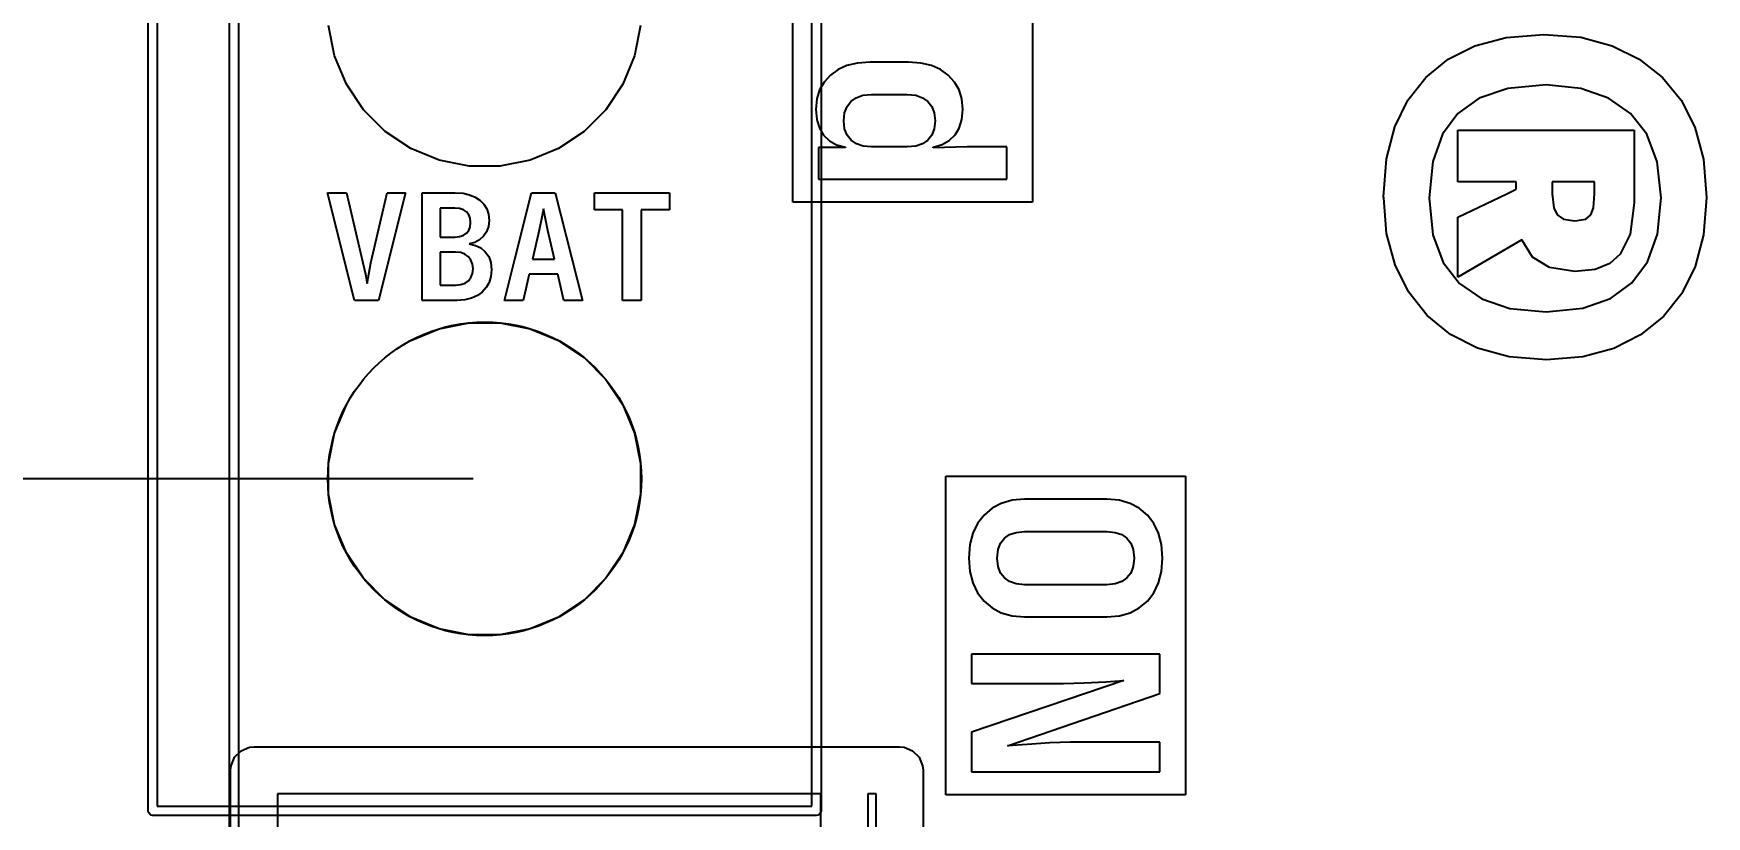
# Model space of a CAD drawing. Extents: x 100 to 191, y -173 to -30.
# Drawn here: x 130.88 to 139.95, y -96.9 to -92.65 of the extents above; entities that cross this region are included whole.
import ezdxf

# ---------------------------------------------------------------- set-up
doc = ezdxf.new("R2010")
doc.units = 0
doc.layers.get('0').update_dxf_attribs({"linetype": 'CONTINUOUS'})
doc.layers.get('Defpoints').update_dxf_attribs({"linetype": 'CONTINUOUS'})
doc.layers.add('BLACK', color=7, linetype='CONTINUOUS')
doc.dimstyles.get("Standard").update_dxf_attribs({"dimtxt": 3, "dimasz": 3, "dimexe": 0.18, "dimexo": 0.0625, "dimgap": 0.09, "dimtad": 0, "dimtih": 1, "dimtoh": 1, "dimzin": 0, "dimdsep": 46, "dimtxsty": 'Standard', "dimcen": 0.09, "dimclrd": 3, "dimclre": 3, "dimclrt": 3, "dimadec": 0, "dimazin": 0, "dimtfac": 1, "dimtofl": 0, "dimtmove": 0, "dimatfit": 3, "dimfxl": 1, "dimtolj": 1, "dimtzin": 0, "dimarcsym": 0})

# ---------------------------------------------------------------- blocks, each defined once
blk = doc.blocks.new('*D10')
at = {"color": 3, "linetype": 'Continuous', "lineweight": -2}
for p, q in [((133.262, -59.5056), (108.8342, -59.5056)), ((109.0142, -62.5056), (109.0142, -73.2024)), ((109.0142, -92.0656), (109.0142, -76.3824)), ((133.262, -95.0656), (108.8342, -95.0656))]:
    blk.add_line(p, q, dxfattribs=at)
at = {"color": 3, "linetype": 'Continuous'}
for points in [[(108.5142, -62.5056), (109.5142, -62.5056), (109.0142, -59.5056)], [(108.5142, -92.0656), (109.5142, -92.0656), (109.0142, -95.0656)]]:
    blk.add_solid(points, dxfattribs=at)
at = {"layer": 'Defpoints', "color": 0, "linetype": 'Continuous'}
for p in [(133.3245, -59.5056), (109.0142, -95.0656), (133.3245, -95.0656)]:
    blk.add_point(p, dxfattribs=at)
at = {"color": 3, "linetype": 'Continuous', "insert": (109.0142, -74.7924), "char_height": 3, "attachment_point": 5}
blk.add_mtext('\\A1;35.56', dxfattribs=at)
blk = doc.blocks.new('*D15')
at = {"color": 3, "linetype": 'Continuous', "lineweight": -2}
for p, q in [((134.512, -52.3956), (105.8707, -52.3909)), ((106.0503, -55.391), (106.042, -106.5032)), ((106.0332, -160.7954), (106.0415, -109.6832)), ((134.494, -163.8), (105.8527, -163.7954))]:
    blk.add_line(p, q, dxfattribs=at)
at = {"color": 3, "linetype": 'Continuous'}
for points in [[(105.5503, -55.3909), (106.5503, -55.391), (106.0507, -52.391)], [(105.5332, -160.7953), (106.5332, -160.7955), (106.0327, -163.7954)]]:
    blk.add_solid(points, dxfattribs=at)
at = {"layer": 'Defpoints', "color": 0, "linetype": 'Continuous'}
for p in [(134.5745, -52.3956), (106.0327, -163.7954), (134.5565, -163.8)]:
    blk.add_point(p, dxfattribs=at)
at = {"color": 3, "linetype": 'Continuous', "insert": (106.0417, -108.0932), "char_height": 3, "attachment_point": 5}
blk.add_mtext('\\A1;111.40', dxfattribs=at)

msp = doc.modelspace()

# ---------------------------------------------------------------- linework, layer by layer
at = {"linetype": 'Continuous'}
msp.add_circle((133.3245, -95.06557), 0.85, dxfattribs=at)
at = {"layer": 'BLACK', "linetype": 'Continuous'}
for p, q in [((131.9407, -158.241995), (131.9407, -51.77095)), ((131.9907, -51.77095), (131.9907, -158.242)), ((131.4995, -96.86557), (131.4995, -55.16557)), ((131.5495, -55.19057), (131.5495, -96.84057)), ((135.0995, -96.84057), (135.0995, -55.19057)), ((135.1495, -55.16557), (135.1495, -96.86557)), ((134.995517, -93.565847), (134.995517, -75.024927)), ((136.294784, -75.024927), (136.294784, -93.565847)), ((132.511101, -92.772312), (132.478593, -92.608885)), ((134.170407, -92.608885), (134.137899, -92.772312)), ((138.693314, -92.718129), (138.863832, -92.672508)), ((138.863832, -92.672508), (139.067085, -92.656309)), ((139.067085, -92.656309), (139.267575, -92.672291)), ((139.267575, -92.672291), (139.43841, -92.717604)), ((132.574867, -92.926257), (132.511101, -92.772312)), ((134.137899, -92.772312), (134.074133, -92.926257)), ((138.428298, -92.889683), (138.549617, -92.79054)), ((138.549617, -92.79054), (138.693314, -92.718129)), ((139.43841, -92.717604), (139.58483, -92.790016)), ((139.58483, -92.790016), (139.710787, -92.889683)), ((135.199529, -92.877012), (135.165177, -92.914589)), ((135.240736, -92.847485), (135.199529, -92.877012)), ((135.289268, -92.825734), (135.240736, -92.847485)), ((135.346526, -92.81198), (135.289268, -92.825734)), ((135.41428, -92.807098), (135.346526, -92.81198)), ((135.622741, -92.807098), (135.41428, -92.807098)), ((135.69051, -92.811971), (135.622741, -92.807098)), ((135.747914, -92.825713), (135.69051, -92.811971)), ((135.796693, -92.847464), (135.747914, -92.825713)), ((135.838224, -92.877012), (135.796693, -92.847464)), ((135.872928, -92.914634), (135.838224, -92.877012)), ((138.331144, -93.012742), (138.428298, -92.889683)), ((139.710787, -92.889683), (139.81242, -93.013351)), ((132.667441, -93.064804), (132.574867, -92.926257)), ((134.074133, -92.926257), (133.981559, -93.064804)), ((135.140768, -92.957364), (135.125756, -93.006375)), ((135.165177, -92.914589), (135.140768, -92.957364)), ((135.375611, -92.986655), (135.422706, -92.981976)), ((135.422706, -92.981976), (135.61578, -92.981976)), ((135.61578, -92.981976), (135.662833, -92.986655)), ((135.897558, -92.957427), (135.872928, -92.914634)), ((135.912691, -93.006421), (135.897558, -92.957427)), ((138.872491, -92.949564), (138.717484, -93.002789)), ((139.07948, -92.929861), (138.872491, -92.949564)), ((139.268833, -92.948785), (139.07948, -92.929861)), ((139.418749, -93.001246), (139.268833, -92.948785)), ((132.785266, -93.182629), (132.667441, -93.064804)), ((133.981559, -93.064804), (133.863734, -93.182629)), ((135.125756, -93.006375), (135.120517, -93.063125)), ((135.120517, -93.063125), (135.125579, -93.118596)), ((135.27631, -93.08153), (135.289511, -93.047207)), ((135.289511, -93.047207), (135.310721, -93.019711)), ((135.310721, -93.019711), (135.339078, -92.999512)), ((135.339078, -92.999512), (135.375611, -92.986655)), ((135.662833, -92.986655), (135.699324, -92.999512)), ((135.699324, -92.999512), (135.727643, -93.019711)), ((135.727643, -93.019711), (135.748889, -93.047212)), ((135.748889, -93.047212), (135.762109, -93.081535)), ((135.917969, -93.063125), (135.912691, -93.006421)), ((135.912814, -93.118537), (135.917969, -93.063125)), ((138.260006, -93.15832), (138.331144, -93.012742)), ((138.717484, -93.002789), (138.602155, -93.084805)), ((139.537893, -93.084375), (139.418749, -93.001246)), ((139.81242, -93.013351), (139.886612, -93.159829)), ((135.125579, -93.118596), (135.127469, -93.124675)), ((135.127469, -93.124675), (135.139798, -93.164334)), ((135.139798, -93.164334), (135.162465, -93.202283)), ((135.271581, -93.124675), (135.27631, -93.08153)), ((135.276401, -93.167743), (135.271581, -93.124675)), ((135.766844, -93.124675), (135.762024, -93.167743)), ((135.762109, -93.081535), (135.766844, -93.124675)), ((135.875288, -93.201611), (135.898351, -93.164028)), ((135.898351, -93.164028), (135.912814, -93.118537)), ((138.215132, -93.330855), (138.260006, -93.15832)), ((138.602155, -93.084805), (138.518723, -93.196802)), ((139.626667, -93.197876), (139.537893, -93.084375)), ((139.886612, -93.159829), (139.933341, -93.333652)), ((132.923813, -93.275203), (132.785266, -93.182629)), ((133.863734, -93.182629), (133.725187, -93.275203)), ((135.162465, -93.202283), (135.193759, -93.233037)), ((135.193759, -93.233037), (135.232804, -93.254704)), ((135.232804, -93.254704), (135.281412, -93.267373)), ((135.289842, -93.201798), (135.276401, -93.167743)), ((135.311453, -93.228905), (135.289842, -93.201798)), ((135.340143, -93.248803), (135.311453, -93.228905)), ((135.376503, -93.261408), (135.340143, -93.248803)), ((135.698284, -93.248805), (135.661942, -93.261409)), ((135.726972, -93.228905), (135.698284, -93.248805)), ((135.748583, -93.201798), (135.726972, -93.228905)), ((135.762024, -93.167743), (135.748583, -93.201798)), ((135.757075, -93.267373), (135.80484, -93.254043)), ((135.80484, -93.254043), (135.843712, -93.232163)), ((135.843712, -93.232163), (135.875288, -93.201611)), ((138.518723, -93.196802), (138.465119, -93.345651)), ((138.601405, -93.456021), (138.601405, -93.176058)), ((138.601405, -93.176058), (139.557555, -93.176058)), ((139.557555, -93.176058), (139.557555, -93.568862)), ((139.683106, -93.347007), (139.626667, -93.197876)), ((133.077758, -93.338969), (132.923813, -93.275203)), ((133.241185, -93.371477), (133.077758, -93.338969)), ((133.571242, -93.338969), (133.407815, -93.371477)), ((133.725187, -93.275203), (133.571242, -93.338969)), ((135.281412, -93.270182), (135.1345, -93.270182)), ((135.1345, -93.270182), (135.1345, -93.440847)), ((135.281412, -93.267373), (135.281412, -93.270182)), ((135.422706, -93.265969), (135.376503, -93.261408)), ((135.61578, -93.265969), (135.422706, -93.265969)), ((135.661942, -93.261409), (135.61578, -93.265969)), ((135.940318, -93.265969), (135.757075, -93.271587)), ((135.757075, -93.271587), (135.757075, -93.267373)), ((136.155801, -93.265969), (135.940318, -93.265969)), ((136.155801, -93.440847), (136.155801, -93.265969)), ((138.199198, -93.536164), (138.215132, -93.330855)), ((138.465119, -93.345651), (138.445395, -93.542789)), ((139.703734, -93.542789), (139.683106, -93.347007)), ((139.933341, -93.333652), (139.949931, -93.540865)), ((133.407815, -93.371477), (133.241185, -93.371477)), ((132.619609, -94.098415), (132.472486, -93.514741)), ((132.472486, -93.514741), (132.576407, -93.514741)), ((132.576407, -93.514741), (132.66438, -93.895319)), ((132.70835, -93.894516), (132.795485, -93.514741)), ((132.896231, -93.514741), (132.749108, -94.098415)), ((132.795485, -93.514741), (132.896231, -93.514741)), ((132.98567, -93.75542), (132.98567, -93.514741)), ((132.98567, -93.514741), (133.164792, -93.514741)), ((133.164792, -93.514741), (133.207307, -93.517587)), ((133.207307, -93.517587), (133.243169, -93.525586)), ((133.243169, -93.525586), (133.273463, -93.538168)), ((133.487937, -93.875358), (133.578835, -93.514741)), ((133.578835, -93.514741), (133.707567, -93.514741)), ((133.707567, -93.514741), (133.855457, -94.098415)), ((133.92012, -93.607495), (133.92012, -93.514741)), ((133.92012, -93.514741), (134.326277, -93.514741)), ((134.326277, -93.514741), (134.326277, -93.607495)), ((135.1345, -93.440847), (136.155801, -93.440847)), ((138.918555, -93.456021), (138.601405, -93.456021)), ((138.601405, -93.647508), (138.86733, -93.519921)), ((138.86733, -93.519921), (138.918555, -93.495344)), ((138.918555, -93.495344), (138.918555, -93.456021)), ((139.342774, -93.456021), (139.113674, -93.456021)), ((139.113674, -93.456021), (139.113674, -93.519921)), ((139.113674, -93.519921), (139.121666, -93.595687)), ((139.336817, -93.596401), (139.342774, -93.519921)), ((139.342774, -93.519921), (139.342774, -93.456021)), ((133.163187, -93.597898), (133.083205, -93.597898)), ((133.083205, -93.597898), (133.083205, -93.75542)), ((133.189023, -93.600487), (133.163187, -93.597898)), ((133.20955, -93.607674), (133.189023, -93.600487)), ((133.22593, -93.61908), (133.20955, -93.607674)), ((133.238398, -93.634518), (133.22593, -93.61908)), ((133.273463, -93.538168), (133.299072, -93.555116)), ((133.299072, -93.555116), (133.320692, -93.577032)), ((133.320692, -93.577032), (133.335985, -93.60218)), ((133.335985, -93.60218), (133.345377, -93.631201)), ((133.643603, -93.601911), (133.634774, -93.64787)), ((133.652362, -93.64787), (133.643603, -93.601911)), ((134.072826, -93.607495), (133.92012, -93.607495)), ((134.072826, -94.098415), (134.072826, -93.607495)), ((134.326277, -93.607495), (134.173571, -93.607495)), ((134.173571, -93.607495), (134.173571, -94.098415)), ((136.294784, -93.565847), (134.995517, -93.565847)), ((138.199733, -93.542789), (138.199198, -93.536164)), ((138.215295, -93.735384), (138.199733, -93.542789)), ((138.445395, -93.542789), (138.466153, -93.74221)), ((139.121666, -93.595687), (139.140388, -93.635112)), ((139.323326, -93.635112), (139.336817, -93.596401)), ((139.557555, -93.568862), (139.536379, -93.74003)), ((139.683917, -93.739527), (139.703734, -93.542789)), ((139.949931, -93.540865), (139.933807, -93.743106)), ((133.238188, -93.718729), (133.245962, -93.699742)), ((133.246023, -93.653246), (133.238398, -93.634518)), ((133.245962, -93.699742), (133.248717, -93.67624)), ((133.248717, -93.67624), (133.246023, -93.653246)), ((133.345131, -93.698571), (133.335077, -93.726711)), ((133.34866, -93.665074), (133.345131, -93.698571)), ((133.345377, -93.631201), (133.34866, -93.665074)), ((133.634774, -93.64787), (133.619594, -93.717837)), ((133.667576, -93.718639), (133.652362, -93.64787)), ((138.601405, -93.971923), (138.601405, -93.647508)), ((139.140388, -93.635112), (139.174523, -93.658058)), ((139.174523, -93.658058), (139.23549, -93.667169)), ((139.23549, -93.667169), (139.295257, -93.657748)), ((139.295257, -93.657748), (139.323326, -93.635112)), ((132.98567, -94.015257), (132.98567, -93.75542)), ((133.083205, -93.75542), (133.163187, -93.75542)), ((133.163187, -93.75542), (133.188486, -93.752858)), ((133.188486, -93.752858), (133.208911, -93.745694)), ((133.208911, -93.745694), (133.225511, -93.734238)), ((133.225511, -93.734238), (133.238188, -93.718729)), ((133.27147, -93.783871), (133.241529, -93.7922)), ((133.241529, -93.7922), (133.275098, -93.799962)), ((133.296935, -93.770075), (133.27147, -93.783871)), ((133.275098, -93.799962), (133.303709, -93.814167)), ((133.318684, -93.750639), (133.296935, -93.770075)), ((133.335077, -93.726711), (133.318684, -93.750639)), ((133.619594, -93.717837), (133.584419, -93.875358)), ((133.702752, -93.875358), (133.667576, -93.718639)), ((138.261039, -93.905893), (138.215295, -93.735384)), ((138.466153, -93.74221), (138.522708, -93.892845)), ((138.947833, -93.770179), (138.601405, -93.971923)), ((139.006171, -93.863798), (138.947833, -93.770179)), ((139.536379, -93.74003), (139.481901, -93.848611)), ((139.629799, -93.889637), (139.683917, -93.739527)), ((139.933807, -93.743106), (139.888208, -93.91439)), ((133.167165, -93.83617), (133.083205, -93.83617)), ((133.083205, -93.83617), (133.083205, -94.015257)), ((133.195452, -93.839211), (133.167165, -93.83617)), ((133.218086, -93.847713), (133.195452, -93.839211)), ((133.236329, -93.861365), (133.218086, -93.847713)), ((133.250128, -93.879519), (133.236329, -93.861365)), ((133.258559, -93.901168), (133.250128, -93.879519)), ((133.303709, -93.814167), (133.328281, -93.834983)), ((133.328281, -93.834983), (133.346722, -93.861077)), ((133.346722, -93.861077), (133.358187, -93.892919)), ((133.431713, -94.098415), (133.487937, -93.875358)), ((133.584419, -93.875358), (133.702752, -93.875358)), ((139.097898, -93.920797), (139.006171, -93.863798)), ((139.481901, -93.848611), (139.424814, -93.898187)), ((139.54516, -94.00398), (139.629799, -93.889637)), ((132.66438, -93.895319), (132.677955, -93.955689)), ((132.677955, -93.955689), (132.687552, -94.007266)), ((132.687552, -94.007266), (132.696345, -93.955689)), ((132.696345, -93.955689), (132.70835, -93.894516)), ((133.236329, -93.991667), (133.250072, -93.974473)), ((133.250072, -93.974473), (133.258524, -93.953404)), ((133.258524, -93.953404), (133.261524, -93.927318)), ((133.261524, -93.927318), (133.258559, -93.901168)), ((133.358883, -93.969284), (133.349203, -94.001255)), ((133.358187, -93.892919), (133.362269, -93.932099)), ((133.362269, -93.932099), (133.358883, -93.969284)), ((133.566028, -93.95691), (133.534063, -94.098415)), ((133.721142, -93.95691), (133.566028, -93.95691)), ((133.753142, -94.098415), (133.721142, -93.95691)), ((138.334352, -94.052782), (138.261039, -93.905893)), ((138.522708, -93.892845), (138.611236, -94.006331)), ((139.235704, -93.942004), (139.097898, -93.920797)), ((139.345313, -93.930117), (139.235704, -93.942004)), ((139.424814, -93.898187), (139.345313, -93.930117)), ((139.888208, -93.91439), (139.815531, -94.060231)), ((132.98567, -94.098415), (132.98567, -94.015257)), ((133.083205, -94.015257), (133.167165, -94.015257)), ((133.167165, -94.015257), (133.195576, -94.012382)), ((133.195576, -94.012382), (133.218209, -94.004386)), ((133.218209, -94.004386), (133.236329, -93.991667)), ((133.285019, -94.072338), (133.253848, -94.086385)), ((133.311496, -94.053259), (133.285019, -94.072338)), ((133.333511, -94.029014), (133.311496, -94.053259)), ((133.349203, -94.001255), (133.333511, -94.029014)), ((138.435564, -94.179866), (138.334352, -94.052782)), ((138.611236, -94.006331), (138.730694, -94.089064)), ((139.429987, -94.087567), (139.54516, -94.00398)), ((139.815531, -94.060231), (139.715702, -94.184781)), ((132.749108, -94.098415), (132.619609, -94.098415)), ((133.173586, -94.098415), (132.98567, -94.098415)), ((133.217083, -94.095264), (133.173586, -94.098415)), ((133.253848, -94.086385), (133.217083, -94.095264)), ((133.534063, -94.098415), (133.431713, -94.098415)), ((133.855457, -94.098415), (133.753142, -94.098415)), ((134.173571, -94.098415), (134.072826, -94.098415)), ((138.730694, -94.089064), (138.883582, -94.141716)), ((138.883582, -94.141716), (139.07948, -94.160845)), ((139.07948, -94.160845), (139.278432, -94.141179)), ((139.278432, -94.141179), (139.429987, -94.087567)), ((132.923813, -94.315937), (133.077758, -94.252171)), ((133.077758, -94.252171), (133.241185, -94.219663)), ((133.241185, -94.219663), (133.407815, -94.219663)), ((133.407815, -94.219663), (133.571242, -94.252171)), ((133.571242, -94.252171), (133.725187, -94.315937)), ((138.560829, -94.282741), (138.435564, -94.179866)), ((139.715702, -94.184781), (139.5919, -94.285696)), ((133.725187, -94.315937), (133.863734, -94.408511)), ((138.70729, -94.357427), (138.560829, -94.282741)), ((139.5919, -94.285696), (139.447842, -94.358857)), ((133.863734, -94.408511), (133.981559, -94.526336)), ((138.879099, -94.404197), (138.70729, -94.357427)), ((139.081831, -94.42072), (138.879099, -94.404197)), ((139.279584, -94.404591), (139.081831, -94.42072)), ((139.447842, -94.358857), (139.279584, -94.404591)), ((133.981559, -94.526336), (134.074133, -94.664883)), ((132.511101, -94.818828), (132.574867, -94.664883)), ((134.074133, -94.664883), (134.137899, -94.818828)), ((132.478593, -94.982255), (132.511101, -94.818828)), ((134.137899, -94.818828), (134.170407, -94.982255)), ((132.478593, -95.148885), (132.478593, -94.982255)), ((134.170407, -94.982255), (134.170407, -95.148885)), ((135.825517, -96.7785), (135.825517, -95.05132)), ((135.825517, -95.05132), (137.124784, -95.05132)), ((137.124784, -95.05132), (137.124784, -96.7785)), ((132.511101, -95.312312), (132.478593, -95.148885)), ((134.170407, -95.148885), (134.137899, -95.312312)), ((136.075887, -95.225342), (136.032338, -95.262354)), ((136.12617, -95.198699), (136.075887, -95.225342)), ((136.184504, -95.182138), (136.12617, -95.198699)), ((136.252706, -95.17632), (136.184504, -95.182138)), ((136.697594, -95.17632), (136.252706, -95.17632)), ((136.765797, -95.182139), (136.697594, -95.17632)), ((136.82412, -95.198701), (136.765797, -95.182139)), ((136.874382, -95.225344), (136.82412, -95.198701)), ((136.917901, -95.262354), (136.874382, -95.225344)), ((132.574867, -95.466257), (132.511101, -95.312312)), ((134.137899, -95.312312), (134.074133, -95.466257)), ((135.997529, -95.307559), (135.97212, -95.360396)), ((136.032338, -95.262354), (135.997529, -95.307559)), ((136.952739, -95.307563), (136.917901, -95.262354)), ((136.978166, -95.360401), (136.952739, -95.307563)), ((135.95616, -95.422336), (135.950517, -95.495301)), ((135.97212, -95.360396), (135.95616, -95.422336)), ((136.109182, -95.449272), (136.122284, -95.414209)), ((136.122284, -95.414209), (136.142858, -95.387529)), ((136.142858, -95.387529), (136.170629, -95.368108)), ((136.170629, -95.368108), (136.206464, -95.355714)), ((136.206464, -95.355714), (136.252706, -95.351198)), ((136.252706, -95.351198), (136.697594, -95.351198)), ((136.697594, -95.351198), (136.743795, -95.355713)), ((136.743795, -95.355713), (136.779611, -95.368105)), ((136.779611, -95.368105), (136.807382, -95.387529)), ((136.807382, -95.387529), (136.827991, -95.414214)), ((136.827991, -95.414214), (136.841112, -95.449277)), ((136.994137, -95.42234), (136.978166, -95.360401)), ((136.999784, -95.495301), (136.994137, -95.42234)), ((132.667441, -95.604804), (132.574867, -95.466257)), ((134.074133, -95.466257), (133.981559, -95.604804)), ((135.950517, -95.495301), (135.956159, -95.568232)), ((136.10439, -95.495301), (136.109182, -95.449272)), ((136.10918, -95.541288), (136.10439, -95.495301)), ((136.841112, -95.449277), (136.845911, -95.495301)), ((136.845911, -95.495301), (136.841114, -95.541283)), ((136.994138, -95.568229), (136.999784, -95.495301)), ((132.785266, -95.722629), (132.667441, -95.604804)), ((133.981559, -95.604804), (133.863734, -95.722629)), ((135.956159, -95.568232), (135.972118, -95.630153)), ((136.122281, -95.576333), (136.10918, -95.541288)), ((136.142858, -95.603012), (136.122281, -95.576333)), ((136.170634, -95.622468), (136.142858, -95.603012)), ((136.807382, -95.603012), (136.779607, -95.622471)), ((136.827994, -95.576328), (136.807382, -95.603012)), ((136.841114, -95.541283), (136.827994, -95.576328)), ((136.978169, -95.630147), (136.994138, -95.568229)), ((135.972118, -95.630153), (135.997526, -95.682981)), ((135.997526, -95.682981), (136.032338, -95.728186)), ((136.206469, -95.634881), (136.170634, -95.622468)), ((136.252706, -95.639404), (136.206469, -95.634881)), ((136.697594, -95.639404), (136.252706, -95.639404)), ((136.74379, -95.634883), (136.697594, -95.639404)), ((136.779607, -95.622471), (136.74379, -95.634883)), ((136.917901, -95.728186), (136.952742, -95.682977)), ((136.952742, -95.682977), (136.978169, -95.630147)), ((132.923813, -95.815203), (132.785266, -95.722629)), ((133.863734, -95.722629), (133.725187, -95.815203)), ((136.032338, -95.728186), (136.075891, -95.765228)), ((136.075891, -95.765228), (136.126175, -95.791889)), ((136.126175, -95.791889), (136.184508, -95.80846)), ((136.766439, -95.808481), (136.824306, -95.791946)), ((136.824306, -95.791946), (136.874368, -95.76529)), ((136.874368, -95.76529), (136.917901, -95.728186)), ((133.077758, -95.878969), (132.923813, -95.815203)), ((133.241185, -95.911477), (133.077758, -95.878969)), ((133.571242, -95.878969), (133.407815, -95.911477)), ((133.725187, -95.815203), (133.571242, -95.878969)), ((136.184508, -95.80846), (136.252706, -95.814282)), ((136.252706, -95.814282), (136.698999, -95.814282)), ((136.698999, -95.814282), (136.766439, -95.808481)), ((133.407815, -95.911477), (133.241185, -95.911477)), ((136.985801, -96.015538), (135.9645, -96.015538)), ((135.9645, -96.015538), (135.9645, -96.175029)), ((136.985801, -96.229556), (136.985801, -96.015538)), ((136.789918, -96.158237), (135.9645, -96.439422)), ((136.691977, -96.165198), (136.789918, -96.158237)), ((135.9645, -96.175029), (136.463976, -96.175029)), ((136.160382, -96.513549), (136.985801, -96.229556)), ((136.463976, -96.175029), (136.574435, -96.17222)), ((136.574435, -96.17222), (136.691977, -96.165198)), ((132.003943, -96.539973), (132.049724, -96.52101)), ((132.049724, -96.52101), (132.0745, -96.51857)), ((132.0745, -96.51857), (135.2745, -96.51857)), ((135.2745, -96.51857), (135.5745, -96.51857)), ((135.5745, -96.51857), (135.599276, -96.52101)), ((135.599276, -96.52101), (135.645057, -96.539973)), ((135.9645, -96.439422), (135.9645, -96.6535)), ((136.265956, -96.505184), (136.160382, -96.513549)), ((136.389787, -96.49749), (136.265956, -96.505184)), ((136.501712, -96.49401), (136.389787, -96.49749)), ((136.985801, -96.49401), (136.501712, -96.49401)), ((136.985801, -96.6535), (136.985801, -96.49401)), ((131.94994, -96.620794), (131.968903, -96.575013)), ((131.968903, -96.575013), (132.003943, -96.539973)), ((135.645057, -96.539973), (135.680097, -96.575013)), ((135.680097, -96.575013), (135.69906, -96.620794)), ((131.9475, -96.64557), (131.94994, -96.620794)), ((131.9475, -98.99607), (131.9475, -96.64557)), ((135.69906, -96.620794), (135.7015, -96.64557)), ((135.7015, -96.64557), (135.7015, -97.46257)), ((135.9645, -96.6535), (136.985801, -96.6535)), ((135.1475, -96.77257), (132.2015, -96.77257)), ((132.2015, -96.77257), (132.2015, -105.51857)), ((135.1475, -98.15207), (135.1475, -96.77257)), ((135.4015, -96.77257), (135.4015, -97.33557)), ((135.4475, -96.77257), (135.4015, -96.77257)), ((135.4475, -97.33557), (135.4475, -96.77257)), ((137.124784, -96.7785), (135.825517, -96.7785)), ((131.501403, -96.875137), (131.4995, -96.86557)), ((131.514933, -96.888667), (131.501403, -96.875137)), ((131.5495, -96.84057), (135.0995, -96.84057)), ((135.147597, -96.875137), (135.134067, -96.888667)), ((135.1495, -96.86557), (135.147597, -96.875137)), ((131.5245, -96.89057), (131.514933, -96.888667)), ((135.1245, -96.89057), (131.5245, -96.89057)), ((135.134067, -96.888667), (135.1245, -96.89057))]:
    msp.add_line(p, q, dxfattribs=at)

# ---------------------------------------------------------------- dimensions: what is measured, and where the dimension line sits
at = {"linetype": 'Continuous'}
dim = msp.add_aligned_dim(p1=(134.5745, -52.39557), p2=(134.5565, -163.8), distance=-28.523753, dimstyle='Standard', dxfattribs=at)
dim.commit()
dim.dimension.update_dxf_attribs({"geometry": '*D15', "text_midpoint": (106.041747, -108.093176)})
dim = msp.add_linear_dim(base=(109.014187, -95.06557), p1=(133.3245, -59.50557), p2=(133.3245, -95.06557), angle=90, dimstyle='Standard', dxfattribs=at)
dim.commit()
dim.dimension.update_dxf_attribs({"geometry": '*D10', "text_midpoint": (109.014187, -74.792386), "dimtype": 160})

doc.saveas('drawing.dxf')
